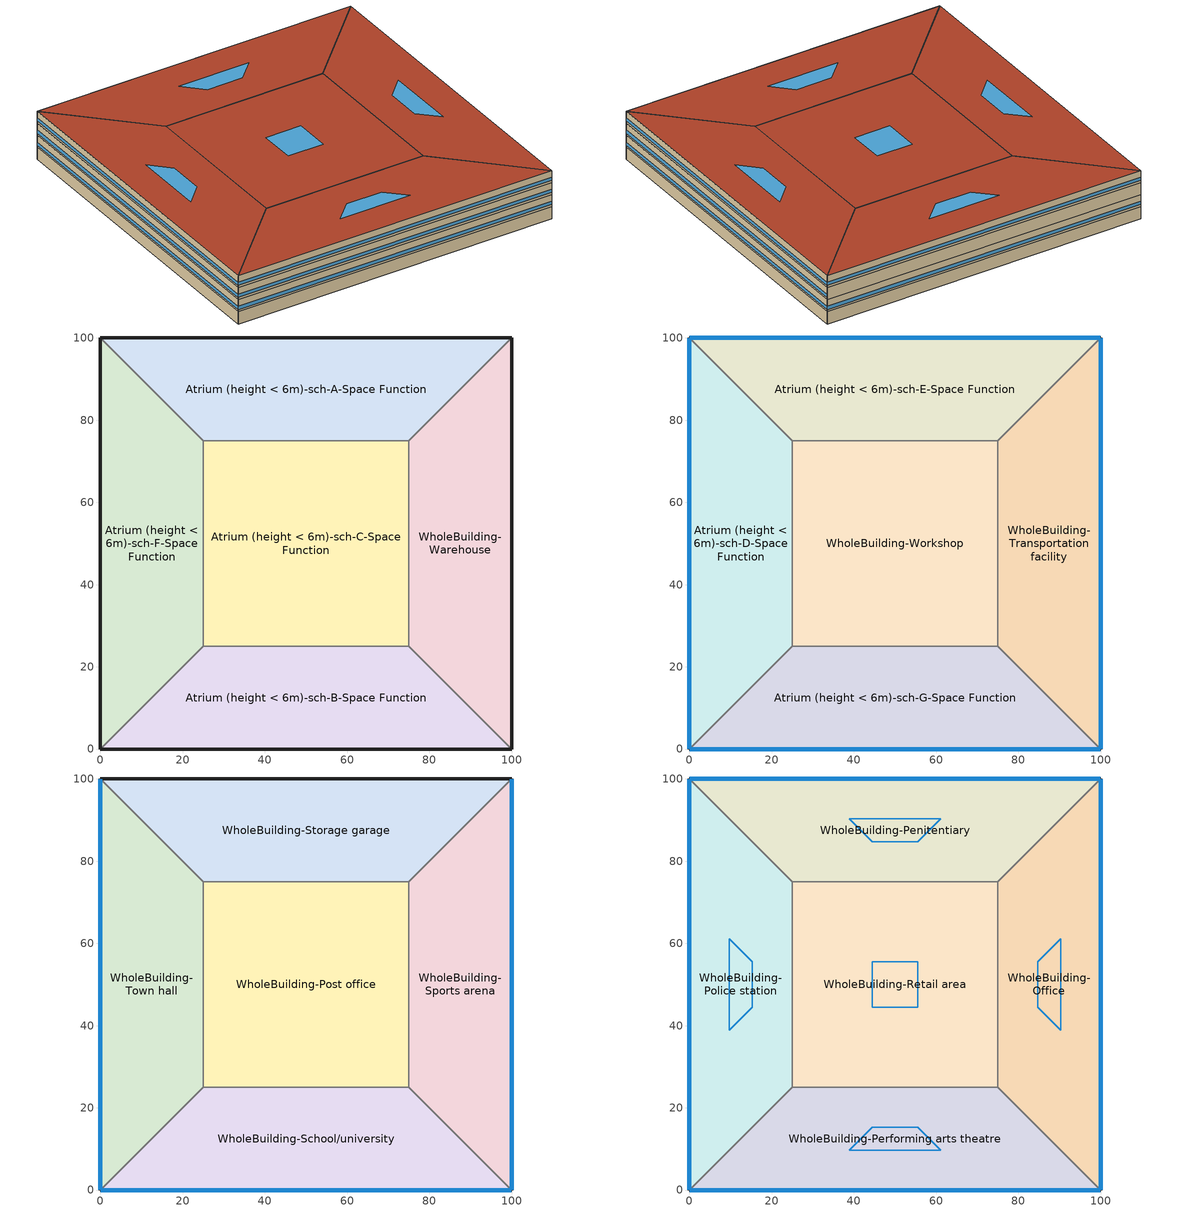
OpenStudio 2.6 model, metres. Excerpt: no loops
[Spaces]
Atrium (height < 6m)-sch-F-Space Function
 floor ground: 0,0 0,100 25,75 25,25 z0
 wall ground: 0,100 0,0 z0:3.8
 wall to Atrium (height < 6m)-sch-A-Space Function: 25,75 0,100 z0:3.8
 wall to Atrium (height < 6m)-sch-C-Space Function: 25,25 25,75 z0:3.8
 wall to Atrium (height < 6m)-sch-B-Space Function: 0,0 25,25 z0:3.8
Atrium (height < 6m)-sch-A-Space Function
 floor ground: 0,100 100,100 75,75 25,75 z0
 wall ground: 100,100 0,100 z0:3.8
 wall to WholeBuilding-Warehouse: 75,75 100,100 z0:3.8
 wall to Atrium (height < 6m)-sch-C-Space Function: 25,75 75,75 z0:3.8
WholeBuilding-Warehouse
 floor ground: 100,100 100,0 75,25 75,75 z0
 wall ground: 100,0 100,100 z0:3.8
 wall to Atrium (height < 6m)-sch-B-Space Function: 75,25 100,0 z0:3.8
 wall to Atrium (height < 6m)-sch-C-Space Function: 75,75 75,25 z0:3.8
Atrium (height < 6m)-sch-B-Space Function
 floor ground: 100,0 0,0 25,25 75,25 z0
 wall ground: 0,0 100,0 z0:3.8
 wall to Atrium (height < 6m)-sch-C-Space Function: 75,25 25,25 z0:3.8
Atrium (height < 6m)-sch-C-Space Function
 floor ground: 25,25 25,75 75,75 75,25 z0
Atrium (height < 6m)-sch-D-Space Function
 floor to Atrium (height < 6m)-sch-F-Space Function: 0,0 0,100 25,75 25,25 z3.8
 wall outside: 0,100 0,0 z3.8:7.6
 wall to Atrium (height < 6m)-sch-E-Space Function: 25,75 0,100 z3.8:7.6
 wall to WholeBuilding-Workshop: 25,25 25,75 z3.8:7.6
 wall to Atrium (height < 6m)-sch-G-Space Function: 0,0 25,25 z3.8:7.6
 window: 0,99.97 0,0.03 z4.56:5.51
Atrium (height < 6m)-sch-E-Space Function
 floor to Atrium (height < 6m)-sch-A-Space Function: 0,100 100,100 75,75 25,75 z3.8
 wall outside: 100,100 0,100 z3.8:7.6
 wall to WholeBuilding-Transportation facility: 75,75 100,100 z3.8:7.6
 wall to WholeBuilding-Workshop: 25,75 75,75 z3.8:7.6
 window: 99.97,100 0.03,100 z4.56:5.51
WholeBuilding-Transportation facility
 floor to WholeBuilding-Warehouse: 100,100 100,0 75,25 75,75 z3.8
 wall outside: 100,0 100,100 z3.8:7.6
 wall to Atrium (height < 6m)-sch-G-Space Function: 75,25 100,0 z3.8:7.6
 wall to WholeBuilding-Workshop: 75,75 75,25 z3.8:7.6
 window: 100,0.03 100,99.97 z4.56:5.51
Atrium (height < 6m)-sch-G-Space Function
 floor to Atrium (height < 6m)-sch-B-Space Function: 100,0 0,0 25,25 75,25 z3.8
 wall outside: 0,0 100,0 z3.8:7.6
 wall to WholeBuilding-Workshop: 75,25 25,25 z3.8:7.6
 window: 0.03,0 99.97,0 z4.56:5.51
WholeBuilding-Workshop
 floor to Atrium (height < 6m)-sch-C-Space Function: 25,25 25,75 75,75 75,25 z3.8
WholeBuilding-Town hall
 floor to Atrium (height < 6m)-sch-D-Space Function: 0,0 0,100 25,75 25,25 z7.6
 wall outside: 0,100 0,0 z7.6:11.4
 wall to WholeBuilding-Storage garage: 25,75 0,100 z7.6:11.4
 wall to WholeBuilding-Post office: 25,25 25,75 z7.6:11.4
 wall to WholeBuilding-School/university: 0,0 25,25 z7.6:11.4
 window: 0,99.97 0,0.03 z8.36:9.31
WholeBuilding-Storage garage
 floor to Atrium (height < 6m)-sch-E-Space Function: 0,100 100,100 75,75 25,75 z7.6
 wall outside: 100,100 0,100 z7.6:11.4
 wall to WholeBuilding-Sports arena: 75,75 100,100 z7.6:11.4
 wall to WholeBuilding-Post office: 25,75 75,75 z7.6:11.4
WholeBuilding-Sports arena
 floor to WholeBuilding-Transportation facility: 100,100 100,0 75,25 75,75 z7.6
 wall outside: 100,0 100,100 z7.6:11.4
 wall to WholeBuilding-School/university: 75,25 100,0 z7.6:11.4
 wall to WholeBuilding-Post office: 75,75 75,25 z7.6:11.4
 window: 100,0.03 100,99.97 z8.36:9.31
WholeBuilding-School/university
 floor to Atrium (height < 6m)-sch-G-Space Function: 100,0 0,0 25,25 75,25 z7.6
 wall outside: 0,0 100,0 z7.6:11.4
 wall to WholeBuilding-Post office: 75,25 25,25 z7.6:11.4
 window: 0.03,0 99.97,0 z8.36:9.31
WholeBuilding-Post office
 floor to WholeBuilding-Workshop: 25,25 25,75 75,75 75,25 z7.6
WholeBuilding-Police station
 floor to WholeBuilding-Town hall: 0,0 0,100 25,75 25,25 z11.4
 wall outside: 0,100 0,0 z11.4:15.2
 wall to WholeBuilding-Penitentiary: 25,75 0,100 z11.4:15.2
 wall to WholeBuilding-Retail area: 25,25 25,75 z11.4:15.2
 wall to WholeBuilding-Performing arts theatre: 0,0 25,25 z11.4:15.2
 window: 0,99.97 0,0.03 z12.16:13.11
 roof outside: 25,25 25,75 0,100 0,0 z15.2
 skylight: 15.3,44.41 15.3,55.59 9.7,61.18 9.7,38.82 z15.2
WholeBuilding-Penitentiary
 floor to WholeBuilding-Storage garage: 0,100 100,100 75,75 25,75 z11.4
 wall outside: 100,100 0,100 z11.4:15.2
 wall to WholeBuilding-Office: 75,75 100,100 z11.4:15.2
 wall to WholeBuilding-Retail area: 25,75 75,75 z11.4:15.2
 window: 99.97,100 0.03,100 z12.16:13.11
 roof outside: 25,75 75,75 100,100 0,100 z15.2
 skylight: 44.41,84.7 55.59,84.7 61.18,90.3 38.82,90.3 z15.2
WholeBuilding-Office
 floor to WholeBuilding-Sports arena: 100,100 100,0 75,25 75,75 z11.4
 wall outside: 100,0 100,100 z11.4:15.2
 wall to WholeBuilding-Performing arts theatre: 75,25 100,0 z11.4:15.2
 wall to WholeBuilding-Retail area: 75,75 75,25 z11.4:15.2
 window: 100,0.03 100,99.97 z12.16:13.11
 roof outside: 75,75 75,25 100,0 100,100 z15.2
 skylight: 84.7,55.59 84.7,44.41 90.3,38.82 90.3,61.18 z15.2
WholeBuilding-Performing arts theatre
 floor to WholeBuilding-School/university: 100,0 0,0 25,25 75,25 z11.4
 wall outside: 0,0 100,0 z11.4:15.2
 wall to WholeBuilding-Retail area: 75,25 25,25 z11.4:15.2
 window: 0.03,0 99.97,0 z12.16:13.11
 roof outside: 75,25 25,25 0,0 100,0 z15.2
 skylight: 55.59,15.3 44.41,15.3 38.82,9.7 61.18,9.7 z15.2
WholeBuilding-Retail area
 floor to WholeBuilding-Post office: 25,25 25,75 75,75 75,25 z11.4
 roof outside: 75,25 75,75 25,75 25,25 z15.2
 skylight: 55.59,44.41 55.59,55.59 44.41,55.59 44.41,44.41 z15.2
[Schedule:Ruleset]
Name | Default Day Schedule
Clothing Schedule | Clothing Schedule Default Winter Clothes
NECB-A-Occupancy | NECB-A-Occupancy Default
NECB-A-Occupancy-NECB-A-Lighting-0.0-0.0-0.0-Light Ruleset | NECB-A-Occupancy-NECB-A-Lighting-0.0-0.0-0.0-Light Default
NECB-A-Electric-Equipment | NECB-A-Electric-Equipment Default
NECB-H-Occupancy | NECB-H-Occupancy Default
NECB-H-Occupancy-NECB-H-Lighting-0.0-0.0-0.0-Light Ruleset | NECB-H-Occupancy-NECB-H-Lighting-0.0-0.0-0.0-Light Default
NECB-H-Electric-Equipment | NECB-H-Electric-Equipment Default
NECB-C-Occupancy | NECB-C-Occupancy Default
NECB-C-Occupancy-NECB-C-Lighting-0.0-0.0-0.0-Light Ruleset | NECB-C-Occupancy-NECB-C-Lighting-0.0-0.0-0.0-Light Default
NECB-C-Electric-Equipment | NECB-C-Electric-Equipment Default
NECB-D-Occupancy | NECB-D-Occupancy Default
NECB-D-Occupancy-NECB-D-Lighting-0.0-0.0-0.0-Light Ruleset | NECB-D-Occupancy-NECB-D-Lighting-0.0-0.0-0.0-Light Default
NECB-D-Electric-Equipment | NECB-D-Electric-Equipment Default
NECB-A-Lighting | NECB-A-Lighting Default
NECB-B-Occupancy | NECB-B-Occupancy Default
NECB-B-Lighting | NECB-B-Lighting Default
NECB-B-Electric-Equipment | NECB-B-Electric-Equipment Default
NECB-C-Lighting | NECB-C-Lighting Default
NECB-D-Lighting | NECB-D-Lighting Default
NECB-E-Occupancy | NECB-E-Occupancy Default
NECB-E-Lighting | NECB-E-Lighting Default
NECB-E-Electric-Equipment | NECB-E-Electric-Equipment Default
NECB-F-Occupancy | NECB-F-Occupancy Default
NECB-F-Lighting | NECB-F-Lighting Default
NECB-F-Electric-Equipment | NECB-F-Electric-Equipment Default
NECB-G-Occupancy | NECB-G-Occupancy Default
NECB-G-Lighting | NECB-G-Lighting Default
NECB-G-Electric-Equipment | NECB-G-Electric-Equipment Default
NECB-G-Thermostat Setpoint-Heating | NECB-G-Thermostat Setpoint-Heating Default
NECB-G-Thermostat Setpoint-Cooling | NECB-G-Thermostat Setpoint-Cooling Default
NECB-B-Occupancy-NECB-B-Lighting-0.0-0.0-0.0-Light Ruleset | NECB-B-Occupancy-NECB-B-Lighting-0.0-0.0-0.0-Light Default
NECB-K-Occupancy | NECB-K-Occupancy Default
NECB-K-Lighting | NECB-K-Lighting Default
NECB-K-Electric-Equipment | NECB-K-Electric-Equipment Default
NECB-H-Lighting | NECB-H-Lighting Default
[Schedule:Day]
Clothing Schedule Default Winter Clothes; Always On Default: 24, 0, 1
Clothing Schedule Summer Clothes: 24, 0, 0.5
Air Velocity Schedule Default; NECB-A-Electric-Equipment Sat Day; NECB-A-Electric-Equipment Sun|Hol Day: 24, 0, 0.2
Work Efficiency Schedule Default; NECB-A-Occupancy Sat Day; NECB-A-Occupancy Sun|Hol Day; NECB-D-Occupancy Sat Day; NECB-D-Occupancy Sun|Hol Day; NECB-E-Occupancy Sun|Hol Day; NECB-K-Electric-Equipment Default; NECB-K-Electric-Equipment Default|Wkdy Day; NECB-K-Electric-Equipment Sat Day; NECB-K-Electric-Equipment Sun|Hol Day: 24, 0, 0
NECB-A-Occupancy Default; NECB-A-Occupancy Default|Wkdy Day: 7, 0, 0, 8, 0, 0.1, 9, 0, 0.7, 12, 0, 0.9, 14, 0, 0.5, 17, 0, 0.9, 18, 0, 0.7, 19, 0, 0.3, 23, 0, 0.1, 24, 0, 0
NECB-Activity Default; NECB-Activity Winter Design Day; NECB-Activity Summer Design Day: 24, 0, 130
NECB-A-Occupancy-NECB-A-Lighting-0.0-0.0-0.0-Light Default; NECB-A-Occupancy-NECB-A-Lighting-0.0-0.0-0.0-Default|Wkdy-Light Day; NECB-A-Lighting Default; NECB-A-Lighting Default|Wkdy Day: 7, 0, 0.05, 8, 0, 0.3, 9, 0, 0.8, 17, 0, 0.9, 18, 0, 0.8, 19, 0, 0.5, 21, 0, 0.3, 23, 0, 0.1, 24, 0, 0.05
NECB-A-Occupancy-NECB-A-Lighting-0.0-0.0-0.0-Sat-Light Day; NECB-A-Occupancy-NECB-A-Lighting-0.0-0.0-0.0-Sun|Hol-Light Day; NECB-D-Occupancy-NECB-D-Lighting-0.0-0.0-0.0-Sat-Light Day; NECB-D-Occupancy-NECB-D-Lighting-0.0-0.0-0.0-Sun|Hol-Light Day; NECB-D-Electric-Equipment Sat Day; NECB-D-Electric-Equipment Sun|Hol Day; NECB-A-Lighting Sat Day; NECB-A-Lighting Sun|Hol Day; NECB-D-Lighting Sat Day; NECB-D-Lighting Sun|Hol Day; NECB-E-Lighting Sun|Hol Day; NECB-E-Electric-Equipment Sun|Hol Day: 24, 0, 0.05
NECB-A-Electric-Equipment Default; NECB-A-Electric-Equipment Default|Wkdy Day: 7, 0, 0.2, 8, 0, 0.3, 9, 0, 0.8, 18, 0, 0.9, 19, 0, 0.5, 21, 0, 0.3, 24, 0, 0.2
NECB-A-Thermostat Setpoint-Heating Default|Wkdy Day: 6, 0, 18, 7, 0, 20, 21, 0, 22, 24, 0, 18
NECB-A-Thermostat Setpoint-Heating Sat Day; NECB-A-Thermostat Setpoint-Heating Sun|Hol Day; NECB-D-Thermostat Setpoint-Heating Sat Day; NECB-D-Thermostat Setpoint-Heating Sun|Hol Day; NECB-E-Thermostat Setpoint-Heating Sun|Hol Day: 24, 0, 18
NECB-A-Thermostat Setpoint-Cooling Default|Wkdy Day: 6, 0, 35, 21, 0, 24, 24, 0, 35
NECB-A-Thermostat Setpoint-Cooling Sat Day; NECB-A-Thermostat Setpoint-Cooling Sun|Hol Day; NECB-D-Thermostat Setpoint-Cooling Sat Day; NECB-D-Thermostat Setpoint-Cooling Sun|Hol Day; NECB-E-Thermostat Setpoint-Cooling Sun|Hol Day; NECB-K-Thermostat Setpoint-Cooling Default|Wkdy Day; NECB-K-Thermostat Setpoint-Cooling Sat Day; NECB-K-Thermostat Setpoint-Cooling Sun|Hol Day: 24, 0, 35
NECB-H-Occupancy Default; NECB-H-Occupancy Default|Wkdy Day; NECB-H-Occupancy Sat Day; NECB-H-Occupancy Sun|Hol Day; NECB-H-Occupancy-NECB-H-Lighting-0.0-0.0-0.0-Light Default; NECB-H-Occupancy-NECB-H-Lighting-0.0-0.0-0.0-Default|Wkdy-Light Day; NECB-H-Occupancy-NECB-H-Lighting-0.0-0.0-0.0-Sat-Light Day; NECB-H-Occupancy-NECB-H-Lighting-0.0-0.0-0.0-Sun|Hol-Light Day; NECB-H-Electric-Equipment Default; NECB-H-Electric-Equipment Default|Wkdy Day; NECB-H-Electric-Equipment Sat Day; NECB-H-Electric-Equipment Sun|Hol Day; NECB-K-Lighting Default; NECB-K-Lighting Default|Wkdy Day; NECB-K-Lighting Sat Day; NECB-K-Lighting Sun|Hol Day; NECB-H-Lighting Default; NECB-H-Lighting Default|Wkdy Day; NECB-H-Lighting Sat Day; NECB-H-Lighting Sun|Hol Day: 24, 0, 0.9
NECB-H-Thermostat Setpoint-Heating Default|Wkdy Day; NECB-H-Thermostat Setpoint-Heating Sat Day; NECB-H-Thermostat Setpoint-Heating Sun|Hol Day; NECB-F-Thermostat Setpoint-Heating Default|Wkdy Day; NECB-F-Thermostat Setpoint-Heating Sat Day; NECB-F-Thermostat Setpoint-Heating Sun|Hol Day; NECB-G-Thermostat Setpoint-Heating Default; NECB-G-Thermostat Setpoint-Heating Default|Wkdy Day; NECB-G-Thermostat Setpoint-Heating Sat Day; NECB-G-Thermostat Setpoint-Heating Sun|Hol Day: 1, 0, 22, 7, 0, 18, 8, 0, 20, 24, 0, 22
NECB-H-Thermostat Setpoint-Cooling Default|Wkdy Day; NECB-H-Thermostat Setpoint-Cooling Sat Day; NECB-H-Thermostat Setpoint-Cooling Sun|Hol Day; NECB-F-Thermostat Setpoint-Cooling Default|Wkdy Day; NECB-F-Thermostat Setpoint-Cooling Sat Day; NECB-F-Thermostat Setpoint-Cooling Sun|Hol Day; NECB-G-Thermostat Setpoint-Cooling Default; NECB-G-Thermostat Setpoint-Cooling Default|Wkdy Day; NECB-G-Thermostat Setpoint-Cooling Sat Day; NECB-G-Thermostat Setpoint-Cooling Sun|Hol Day: 24, 0, 24
NECB-C-Occupancy Default; NECB-C-Occupancy Default|Wkdy Day: 8, 0, 0, 9, 0, 0.1, 10, 0, 0.2, 12, 0, 0.5, 16, 0, 0.7, 17, 0, 0.8, 18, 0, 0.7, 19, 0, 0.5, 21, 0, 0.3, 24, 0, 0
NECB-C-Occupancy Sat Day: 8, 0, 0, 9, 0, 0.1, 10, 0, 0.2, 11, 0, 0.5, 12, 0, 0.6, 13, 0, 0.8, 16, 0, 0.9, 17, 0, 0.8, 18, 0, 0.7, 19, 0, 0.5, 21, 0, 0.2, 24, 0, 0
NECB-C-Occupancy Sun|Hol Day: 8, 0, 0, 9, 0, 0.1, 10, 0, 0.2, 11, 0, 0.5, 12, 0, 0.6, 13, 0, 0.8, 16, 0, 0.9, 17, 0, 0.8, 18, 0, 0.7, 19, 0, 0.5, 24, 0, 0
NECB-C-Occupancy-NECB-C-Lighting-0.0-0.0-0.0-Light Default; NECB-C-Occupancy-NECB-C-Lighting-0.0-0.0-0.0-Default|Wkdy-Light Day; NECB-C-Occupancy-NECB-C-Lighting-0.0-0.0-0.0-Sat-Light Day; NECB-C-Electric-Equipment Default; NECB-C-Electric-Equipment Default|Wkdy Day; NECB-C-Electric-Equipment Sat Day; NECB-C-Lighting Default; NECB-C-Lighting Default|Wkdy Day; NECB-C-Lighting Sat Day: 8, 0, 0.05, 9, 0, 0.5, 19, 0, 0.9, 20, 0, 0.6, 21, 0, 0.5, 24, 0, 0.05
NECB-C-Occupancy-NECB-C-Lighting-0.0-0.0-0.0-Sun|Hol-Light Day; NECB-C-Electric-Equipment Sun|Hol Day; NECB-C-Lighting Sun|Hol Day: 8, 0, 0.05, 9, 0, 0.5, 19, 0, 0.9, 24, 0, 0.05
NECB-C-Thermostat Setpoint-Heating Default|Wkdy Day; NECB-C-Thermostat Setpoint-Heating Sat Day: 7, 0, 18, 8, 0, 20, 21, 0, 22, 24, 0, 18
NECB-C-Thermostat Setpoint-Heating Sun|Hol Day: 9, 0, 18, 10, 0, 20, 19, 0, 22, 24, 0, 18
NECB-C-Thermostat Setpoint-Cooling Default|Wkdy Day; NECB-C-Thermostat Setpoint-Cooling Sat Day: 7, 0, 35, 21, 0, 24, 24, 0, 35
NECB-C-Thermostat Setpoint-Cooling Sun|Hol Day; NECB-E-Thermostat Setpoint-Cooling Default|Wkdy Day: 7, 0, 35, 19, 0, 24, 24, 0, 35
NECB-D-Occupancy Default; NECB-D-Occupancy Default|Wkdy Day: 8, 0, 0, 9, 0, 0.1, 12, 0, 0.9, 16, 0, 0.8, 17, 0, 0.5, 18, 0, 0.2, 19, 0, 0.1, 22, 0, 0.3, 23, 0, 0.1, 24, 0, 0
NECB-D-Occupancy-NECB-D-Lighting-0.0-0.0-0.0-Light Default; NECB-D-Occupancy-NECB-D-Lighting-0.0-0.0-0.0-Default|Wkdy-Light Day; NECB-D-Electric-Equipment Default; NECB-D-Electric-Equipment Default|Wkdy Day; NECB-D-Lighting Default; NECB-D-Lighting Default|Wkdy Day: 8, 0, 0.05, 9, 0, 0.3, 16, 0, 0.9, 17, 0, 0.7, 19, 0, 0.5, 22, 0, 0.7, 23, 0, 0.3, 24, 0, 0.05
NECB-D-Thermostat Setpoint-Heating Default|Wkdy Day: 7, 0, 18, 8, 0, 20, 23, 0, 22, 24, 0, 18
NECB-D-Thermostat Setpoint-Cooling Default|Wkdy Day: 7, 0, 35, 23, 0, 24, 24, 0, 35
NECB-B-Occupancy Default; NECB-B-Occupancy Default|Wkdy Day: 1, 0, 0.3, 2, 0, 0.1, 9, 0, 0, 10, 0, 0.1, 11, 0, 0.2, 12, 0, 0.5, 13, 0, 0.9, 14, 0, 0.8, 15, 0, 0.5, 17, 0, 0.2, 18, 0, 0.3, 19, 0, 0.6, 22, 0, 0.9, 23, 0, 0.6, 24, 0, 0.4
NECB-B-Occupancy Sat Day: 1, 0, 0.5, 2, 0, 0.3, 9, 0, 0, 10, 0, 0.1, 11, 0, 0.2, 12, 0, 0.5, 13, 0, 0.9, 14, 0, 0.8, 15, 0, 0.5, 17, 0, 0.2, 18, 0, 0.3, 19, 0, 0.6, 22, 0, 0.9, 24, 0, 0.6
NECB-B-Occupancy Sun|Hol Day: 1, 0, 0.1, 2, 0, 0.3, 10, 0, 0, 11, 0, 0.1, 12, 0, 0.4, 14, 0, 0.5, 15, 0, 0.4, 18, 0, 0.2, 19, 0, 0.5, 21, 0, 0.7, 22, 0, 0.5, 23, 0, 0.3, 24, 0, 0.1
NECB-B-Lighting Default; NECB-B-Lighting Default|Wkdy Day; NECB-B-Lighting Sat Day; NECB-B-Electric-Equipment Default; NECB-B-Electric-Equipment Default|Wkdy Day; NECB-B-Electric-Equipment Sat Day; NECB-B-Occupancy-NECB-B-Lighting-0.0-0.0-0.0-Light Default; NECB-B-Occupancy-NECB-B-Lighting-0.0-0.0-0.0-Default|Wkdy-Light Day; NECB-B-Occupancy-NECB-B-Lighting-0.0-0.0-0.0-Sat-Light Day: 1, 0, 0.9, 2, 0, 0.5, 9, 0, 0.1, 10, 0, 0.5, 11, 0, 0.7, 24, 0, 0.9
NECB-B-Lighting Sun|Hol Day; NECB-B-Electric-Equipment Sun|Hol Day; NECB-B-Occupancy-NECB-B-Lighting-0.0-0.0-0.0-Sun|Hol-Light Day: 2, 0, 0.5, 10, 0, 0.1, 11, 0, 0.5, 23, 0, 0.9, 24, 0, 0.5
NECB-B-Thermostat Setpoint-Heating Default|Wkdy Day; NECB-B-Thermostat Setpoint-Heating Sat Day: 2, 0, 22, 8, 0, 18, 9, 0, 20, 24, 0, 22
NECB-B-Thermostat Setpoint-Heating Sun|Hol Day: 1, 0, 18, 2, 0, 22, 9, 0, 18, 10, 0, 20, 23, 0, 22, 24, 0, 18
NECB-B-Thermostat Setpoint-Cooling Default|Wkdy Day; NECB-B-Thermostat Setpoint-Cooling Sat Day: 1, 0, 24, 8, 0, 35, 24, 0, 24
NECB-B-Thermostat Setpoint-Cooling Sun|Hol Day: 9, 0, 35, 23, 0, 24, 24, 0, 35
NECB-E-Occupancy Default; NECB-E-Occupancy Default|Wkdy Day: 8, 0, 0, 9, 0, 0.2, 10, 0, 0.7, 14, 0, 0.9, 15, 0, 0.5, 16, 0, 0.9, 18, 0, 0.8, 19, 0, 0.2, 24, 0, 0
NECB-E-Occupancy Sat Day: 9, 0, 0, 13, 0, 0.2, 17, 0, 0.1, 24, 0, 0
NECB-E-Lighting Default; NECB-E-Lighting Default|Wkdy Day; NECB-E-Electric-Equipment Default; NECB-E-Electric-Equipment Default|Wkdy Day: 8, 0, 0.05, 9, 0, 0.4, 10, 0, 0.7, 18, 0, 0.9, 19, 0, 0.4, 24, 0, 0.05
NECB-E-Lighting Sat Day; NECB-E-Electric-Equipment Sat Day: 9, 0, 0.05, 10, 0, 0.5, 15, 0, 0.9, 16, 0, 0.7, 17, 0, 0.5, 24, 0, 0.05
NECB-E-Thermostat Setpoint-Heating Default|Wkdy Day: 7, 0, 18, 8, 0, 20, 19, 0, 22, 24, 0, 18
NECB-E-Thermostat Setpoint-Heating Sat Day: 8, 0, 18, 9, 0, 20, 17, 0, 22, 24, 0, 18
NECB-E-Thermostat Setpoint-Cooling Sat Day: 8, 0, 35, 17, 0, 24, 24, 0, 35
NECB-F-Occupancy Default; NECB-F-Occupancy Default|Wkdy Day; NECB-F-Occupancy Sat Day; NECB-F-Occupancy Sun|Hol Day: 7, 0, 0.63, 8, 0, 0.49, 10, 0, 0.28, 16, 0, 0.14, 17, 0, 0.21, 20, 0, 0.35, 22, 0, 0.49, 23, 0, 0.56, 24, 0, 0.63
NECB-F-Lighting Default; NECB-F-Lighting Default|Wkdy Day; NECB-F-Lighting Sat Day; NECB-F-Lighting Sun|Hol Day; NECB-F-Electric-Equipment Default; NECB-F-Electric-Equipment Default|Wkdy Day; NECB-F-Electric-Equipment Sat Day; NECB-F-Electric-Equipment Sun|Hol Day: 1, 0, 0.21, 3, 0, 0.14, 6, 0, 0.07, 7, 0, 0.14, 8, 0, 0.28, 9, 0, 0.35, 11, 0, 0.28, 12, 0, 0.21, 19, 0, 0.14, 20, 0, 0.42, 21, 0, 0.56, 22, 0, 0.63, 23, 0, 0.56, 24, 0, 0.42
NECB-G-Occupancy Default; NECB-G-Occupancy Default|Wkdy Day: 7, 0, 0.9, 8, 0, 0.7, 9, 0, 0.4, 17, 0, 0.3, 18, 0, 0.5, 24, 0, 0.9
NECB-G-Occupancy Sat Day; NECB-G-Occupancy Sun|Hol Day: 7, 0, 0.9, 8, 0, 0.7, 17, 0, 0.5, 18, 0, 0.7, 24, 0, 0.9
NECB-G-Lighting Default; NECB-G-Lighting Default|Wkdy Day; NECB-G-Lighting Sat Day; NECB-G-Lighting Sun|Hol Day: 1, 0, 0.3, 6, 0, 0, 7, 0, 0.2, 9, 0, 0.5, 19, 0, 0, 22, 0, 0.9, 23, 0, 0.8, 24, 0, 0.6
NECB-G-Electric-Equipment Default; NECB-G-Electric-Equipment Default|Wkdy Day; NECB-G-Electric-Equipment Sat Day; NECB-G-Electric-Equipment Sun|Hol Day: 1, 0, 0.3, 7, 0, 0.2, 9, 0, 0.8, 16, 0, 0.4, 17, 0, 0.5, 18, 0, 0.2, 20, 0, 0.9, 21, 0, 0.7, 24, 0, 0.5
NECB-K-Occupancy Default; NECB-K-Occupancy Default|Wkdy Day; NECB-K-Occupancy Sat Day; NECB-K-Occupancy Sun|Hol Day: 5, 0, 0, 6, 0, 0.1, 7, 0, 0.5, 8, 0, 0.9, 9, 0, 0.6, 16, 0, 0.2, 17, 0, 0.7, 18, 0, 0.9, 19, 0, 0.6, 20, 0, 0.2, 23, 0, 0.1, 24, 0, 0
NECB-K-Thermostat Setpoint-Heating Default|Wkdy Day; NECB-K-Thermostat Setpoint-Heating Sat Day; NECB-K-Thermostat Setpoint-Heating Sun|Hol Day: 24, 0, 5
[Schedule:Rule] Date Specification Type=DateRange; Start Day=1
Name | Schedule Ruleset | Rule Order | Day Schedule | Start Month | End Month | End Day | Apply Monday | Apply Tuesday | Apply Wednesday | Apply Thursday | Apply Friday | Apply Saturday | Apply Sunday
Schedule Rule 1 | Clothing Schedule | 0 | Clothing Schedule Summer Clothes | 5 | 9 | 30
Schedule Rule 2 | NECB-A-Occupancy | 2 | NECB-A-Occupancy Default|Wkdy Day | 1 | 12 | 31 | Yes | Yes | Yes | Yes | Yes
Schedule Rule 3 | NECB-A-Occupancy | 1 | NECB-A-Occupancy Sat Day | 1 | 12 | 31 |  |  |  |  |  | Yes
Schedule Rule 4 | NECB-A-Occupancy | 0 | NECB-A-Occupancy Sun|Hol Day | 1 | 12 | 31 |  |  |  |  |  |  | Yes
Schedule Rule 5 | NECB-A-Occupancy-NECB-A-Lighting-0.0-0.0-0.0-Light Ruleset | 2 | NECB-A-Occupancy-NECB-A-Lighting-0.0-0.0-0.0-Default|Wkdy-Light Day | 1 | 12 | 31 | Yes | Yes | Yes | Yes | Yes
Schedule Rule 6 | NECB-A-Occupancy-NECB-A-Lighting-0.0-0.0-0.0-Light Ruleset | 1 | NECB-A-Occupancy-NECB-A-Lighting-0.0-0.0-0.0-Sat-Light Day | 1 | 12 | 31 |  |  |  |  |  | Yes
Schedule Rule 7 | NECB-A-Occupancy-NECB-A-Lighting-0.0-0.0-0.0-Light Ruleset | 0 | NECB-A-Occupancy-NECB-A-Lighting-0.0-0.0-0.0-Sun|Hol-Light Day | 1 | 12 | 31 |  |  |  |  |  |  | Yes
Schedule Rule 8 | NECB-A-Electric-Equipment | 2 | NECB-A-Electric-Equipment Default|Wkdy Day | 1 | 12 | 31 | Yes | Yes | Yes | Yes | Yes
Schedule Rule 9 | NECB-A-Electric-Equipment | 1 | NECB-A-Electric-Equipment Sat Day | 1 | 12 | 31 |  |  |  |  |  | Yes
Schedule Rule 10 | NECB-A-Electric-Equipment | 0 | NECB-A-Electric-Equipment Sun|Hol Day | 1 | 12 | 31 |  |  |  |  |  |  | Yes
Schedule Rule 17 | NECB-H-Occupancy | 2 | NECB-H-Occupancy Default|Wkdy Day | 1 | 12 | 31 | Yes | Yes | Yes | Yes | Yes
Schedule Rule 18 | NECB-H-Occupancy | 1 | NECB-H-Occupancy Sat Day | 1 | 12 | 31 |  |  |  |  |  | Yes
Schedule Rule 19 | NECB-H-Occupancy | 0 | NECB-H-Occupancy Sun|Hol Day | 1 | 12 | 31 |  |  |  |  |  |  | Yes
Schedule Rule 20 | NECB-H-Occupancy-NECB-H-Lighting-0.0-0.0-0.0-Light Ruleset | 2 | NECB-H-Occupancy-NECB-H-Lighting-0.0-0.0-0.0-Default|Wkdy-Light Day | 1 | 12 | 31 | Yes | Yes | Yes | Yes | Yes
Schedule Rule 21 | NECB-H-Occupancy-NECB-H-Lighting-0.0-0.0-0.0-Light Ruleset | 1 | NECB-H-Occupancy-NECB-H-Lighting-0.0-0.0-0.0-Sat-Light Day | 1 | 12 | 31 |  |  |  |  |  | Yes
Schedule Rule 22 | NECB-H-Occupancy-NECB-H-Lighting-0.0-0.0-0.0-Light Ruleset | 0 | NECB-H-Occupancy-NECB-H-Lighting-0.0-0.0-0.0-Sun|Hol-Light Day | 1 | 12 | 31 |  |  |  |  |  |  | Yes
Schedule Rule 23 | NECB-H-Electric-Equipment | 2 | NECB-H-Electric-Equipment Default|Wkdy Day | 1 | 12 | 31 | Yes | Yes | Yes | Yes | Yes
Schedule Rule 24 | NECB-H-Electric-Equipment | 1 | NECB-H-Electric-Equipment Sat Day | 1 | 12 | 31 |  |  |  |  |  | Yes
Schedule Rule 25 | NECB-H-Electric-Equipment | 0 | NECB-H-Electric-Equipment Sun|Hol Day | 1 | 12 | 31 |  |  |  |  |  |  | Yes
Schedule Rule 32 | NECB-C-Occupancy | 2 | NECB-C-Occupancy Default|Wkdy Day | 1 | 12 | 31 | Yes | Yes | Yes | Yes | Yes
Schedule Rule 33 | NECB-C-Occupancy | 1 | NECB-C-Occupancy Sat Day | 1 | 12 | 31 |  |  |  |  |  | Yes
Schedule Rule 34 | NECB-C-Occupancy | 0 | NECB-C-Occupancy Sun|Hol Day | 1 | 12 | 31 |  |  |  |  |  |  | Yes
Schedule Rule 35 | NECB-C-Occupancy-NECB-C-Lighting-0.0-0.0-0.0-Light Ruleset | 2 | NECB-C-Occupancy-NECB-C-Lighting-0.0-0.0-0.0-Default|Wkdy-Light Day | 1 | 12 | 31 | Yes | Yes | Yes | Yes | Yes
Schedule Rule 36 | NECB-C-Occupancy-NECB-C-Lighting-0.0-0.0-0.0-Light Ruleset | 1 | NECB-C-Occupancy-NECB-C-Lighting-0.0-0.0-0.0-Sat-Light Day | 1 | 12 | 31 |  |  |  |  |  | Yes
Schedule Rule 37 | NECB-C-Occupancy-NECB-C-Lighting-0.0-0.0-0.0-Light Ruleset | 0 | NECB-C-Occupancy-NECB-C-Lighting-0.0-0.0-0.0-Sun|Hol-Light Day | 1 | 12 | 31 |  |  |  |  |  |  | Yes
Schedule Rule 38 | NECB-C-Electric-Equipment | 2 | NECB-C-Electric-Equipment Default|Wkdy Day | 1 | 12 | 31 | Yes | Yes | Yes | Yes | Yes
Schedule Rule 39 | NECB-C-Electric-Equipment | 1 | NECB-C-Electric-Equipment Sat Day | 1 | 12 | 31 |  |  |  |  |  | Yes
Schedule Rule 40 | NECB-C-Electric-Equipment | 0 | NECB-C-Electric-Equipment Sun|Hol Day | 1 | 12 | 31 |  |  |  |  |  |  | Yes
Schedule Rule 47 | NECB-D-Occupancy | 2 | NECB-D-Occupancy Default|Wkdy Day | 1 | 12 | 31 | Yes | Yes | Yes | Yes | Yes
Schedule Rule 48 | NECB-D-Occupancy | 1 | NECB-D-Occupancy Sat Day | 1 | 12 | 31 |  |  |  |  |  | Yes
Schedule Rule 49 | NECB-D-Occupancy | 0 | NECB-D-Occupancy Sun|Hol Day | 1 | 12 | 31 |  |  |  |  |  |  | Yes
Schedule Rule 50 | NECB-D-Occupancy-NECB-D-Lighting-0.0-0.0-0.0-Light Ruleset | 2 | NECB-D-Occupancy-NECB-D-Lighting-0.0-0.0-0.0-Default|Wkdy-Light Day | 1 | 12 | 31 | Yes | Yes | Yes | Yes | Yes
Schedule Rule 51 | NECB-D-Occupancy-NECB-D-Lighting-0.0-0.0-0.0-Light Ruleset | 1 | NECB-D-Occupancy-NECB-D-Lighting-0.0-0.0-0.0-Sat-Light Day | 1 | 12 | 31 |  |  |  |  |  | Yes
Schedule Rule 52 | NECB-D-Occupancy-NECB-D-Lighting-0.0-0.0-0.0-Light Ruleset | 0 | NECB-D-Occupancy-NECB-D-Lighting-0.0-0.0-0.0-Sun|Hol-Light Day | 1 | 12 | 31 |  |  |  |  |  |  | Yes
Schedule Rule 53 | NECB-D-Electric-Equipment | 2 | NECB-D-Electric-Equipment Default|Wkdy Day | 1 | 12 | 31 | Yes | Yes | Yes | Yes | Yes
Schedule Rule 54 | NECB-D-Electric-Equipment | 1 | NECB-D-Electric-Equipment Sat Day | 1 | 12 | 31 |  |  |  |  |  | Yes
Schedule Rule 55 | NECB-D-Electric-Equipment | 0 | NECB-D-Electric-Equipment Sun|Hol Day | 1 | 12 | 31 |  |  |  |  |  |  | Yes
Schedule Rule 62 | NECB-A-Lighting | 2 | NECB-A-Lighting Default|Wkdy Day | 1 | 12 | 31 | Yes | Yes | Yes | Yes | Yes
Schedule Rule 63 | NECB-A-Lighting | 1 | NECB-A-Lighting Sat Day | 1 | 12 | 31 |  |  |  |  |  | Yes
Schedule Rule 64 | NECB-A-Lighting | 0 | NECB-A-Lighting Sun|Hol Day | 1 | 12 | 31 |  |  |  |  |  |  | Yes
Schedule Rule 65 | NECB-B-Occupancy | 2 | NECB-B-Occupancy Default|Wkdy Day | 1 | 12 | 31 | Yes | Yes | Yes | Yes | Yes
Schedule Rule 66 | NECB-B-Occupancy | 1 | NECB-B-Occupancy Sat Day | 1 | 12 | 31 |  |  |  |  |  | Yes
Schedule Rule 67 | NECB-B-Occupancy | 0 | NECB-B-Occupancy Sun|Hol Day | 1 | 12 | 31 |  |  |  |  |  |  | Yes
Schedule Rule 68 | NECB-B-Lighting | 2 | NECB-B-Lighting Default|Wkdy Day | 1 | 12 | 31 | Yes | Yes | Yes | Yes | Yes
Schedule Rule 69 | NECB-B-Lighting | 1 | NECB-B-Lighting Sat Day | 1 | 12 | 31 |  |  |  |  |  | Yes
Schedule Rule 70 | NECB-B-Lighting | 0 | NECB-B-Lighting Sun|Hol Day | 1 | 12 | 31 |  |  |  |  |  |  | Yes
Schedule Rule 71 | NECB-B-Electric-Equipment | 2 | NECB-B-Electric-Equipment Default|Wkdy Day | 1 | 12 | 31 | Yes | Yes | Yes | Yes | Yes
Schedule Rule 72 | NECB-B-Electric-Equipment | 1 | NECB-B-Electric-Equipment Sat Day | 1 | 12 | 31 |  |  |  |  |  | Yes
Schedule Rule 73 | NECB-B-Electric-Equipment | 0 | NECB-B-Electric-Equipment Sun|Hol Day | 1 | 12 | 31 |  |  |  |  |  |  | Yes
Schedule Rule 80 | NECB-C-Lighting | 2 | NECB-C-Lighting Default|Wkdy Day | 1 | 12 | 31 | Yes | Yes | Yes | Yes | Yes
Schedule Rule 81 | NECB-C-Lighting | 1 | NECB-C-Lighting Sat Day | 1 | 12 | 31 |  |  |  |  |  | Yes
Schedule Rule 82 | NECB-C-Lighting | 0 | NECB-C-Lighting Sun|Hol Day | 1 | 12 | 31 |  |  |  |  |  |  | Yes
Schedule Rule 83 | NECB-D-Lighting | 2 | NECB-D-Lighting Default|Wkdy Day | 1 | 12 | 31 | Yes | Yes | Yes | Yes | Yes
Schedule Rule 84 | NECB-D-Lighting | 1 | NECB-D-Lighting Sat Day | 1 | 12 | 31 |  |  |  |  |  | Yes
Schedule Rule 85 | NECB-D-Lighting | 0 | NECB-D-Lighting Sun|Hol Day | 1 | 12 | 31 |  |  |  |  |  |  | Yes
Schedule Rule 86 | NECB-E-Occupancy | 2 | NECB-E-Occupancy Default|Wkdy Day | 1 | 12 | 31 | Yes | Yes | Yes | Yes | Yes
Schedule Rule 87 | NECB-E-Occupancy | 1 | NECB-E-Occupancy Sat Day | 1 | 12 | 31 |  |  |  |  |  | Yes
Schedule Rule 88 | NECB-E-Occupancy | 0 | NECB-E-Occupancy Sun|Hol Day | 1 | 12 | 31 |  |  |  |  |  |  | Yes
Schedule Rule 89 | NECB-E-Lighting | 2 | NECB-E-Lighting Default|Wkdy Day | 1 | 12 | 31 | Yes | Yes | Yes | Yes | Yes
Schedule Rule 90 | NECB-E-Lighting | 1 | NECB-E-Lighting Sat Day | 1 | 12 | 31 |  |  |  |  |  | Yes
Schedule Rule 91 | NECB-E-Lighting | 0 | NECB-E-Lighting Sun|Hol Day | 1 | 12 | 31 |  |  |  |  |  |  | Yes
Schedule Rule 92 | NECB-E-Electric-Equipment | 2 | NECB-E-Electric-Equipment Default|Wkdy Day | 1 | 12 | 31 | Yes | Yes | Yes | Yes | Yes
Schedule Rule 93 | NECB-E-Electric-Equipment | 1 | NECB-E-Electric-Equipment Sat Day | 1 | 12 | 31 |  |  |  |  |  | Yes
Schedule Rule 94 | NECB-E-Electric-Equipment | 0 | NECB-E-Electric-Equipment Sun|Hol Day | 1 | 12 | 31 |  |  |  |  |  |  | Yes
Schedule Rule 101 | NECB-F-Occupancy | 2 | NECB-F-Occupancy Default|Wkdy Day | 1 | 12 | 31 | Yes | Yes | Yes | Yes | Yes
Schedule Rule 102 | NECB-F-Occupancy | 1 | NECB-F-Occupancy Sat Day | 1 | 12 | 31 |  |  |  |  |  | Yes
Schedule Rule 103 | NECB-F-Occupancy | 0 | NECB-F-Occupancy Sun|Hol Day | 1 | 12 | 31 |  |  |  |  |  |  | Yes
Schedule Rule 104 | NECB-F-Lighting | 2 | NECB-F-Lighting Default|Wkdy Day | 1 | 12 | 31 | Yes | Yes | Yes | Yes | Yes
Schedule Rule 105 | NECB-F-Lighting | 1 | NECB-F-Lighting Sat Day | 1 | 12 | 31 |  |  |  |  |  | Yes
Schedule Rule 106 | NECB-F-Lighting | 0 | NECB-F-Lighting Sun|Hol Day | 1 | 12 | 31 |  |  |  |  |  |  | Yes
Schedule Rule 107 | NECB-F-Electric-Equipment | 2 | NECB-F-Electric-Equipment Default|Wkdy Day | 1 | 12 | 31 | Yes | Yes | Yes | Yes | Yes
Schedule Rule 108 | NECB-F-Electric-Equipment | 1 | NECB-F-Electric-Equipment Sat Day | 1 | 12 | 31 |  |  |  |  |  | Yes
Schedule Rule 109 | NECB-F-Electric-Equipment | 0 | NECB-F-Electric-Equipment Sun|Hol Day | 1 | 12 | 31 |  |  |  |  |  |  | Yes
Schedule Rule 116 | NECB-G-Occupancy | 2 | NECB-G-Occupancy Default|Wkdy Day | 1 | 12 | 31 | Yes | Yes | Yes | Yes | Yes
Schedule Rule 117 | NECB-G-Occupancy | 1 | NECB-G-Occupancy Sat Day | 1 | 12 | 31 |  |  |  |  |  | Yes
Schedule Rule 118 | NECB-G-Occupancy | 0 | NECB-G-Occupancy Sun|Hol Day | 1 | 12 | 31 |  |  |  |  |  |  | Yes
Schedule Rule 119 | NECB-G-Lighting | 2 | NECB-G-Lighting Default|Wkdy Day | 1 | 12 | 31 | Yes | Yes | Yes | Yes | Yes
Schedule Rule 120 | NECB-G-Lighting | 1 | NECB-G-Lighting Sat Day | 1 | 12 | 31 |  |  |  |  |  | Yes
Schedule Rule 121 | NECB-G-Lighting | 0 | NECB-G-Lighting Sun|Hol Day | 1 | 12 | 31 |  |  |  |  |  |  | Yes
Schedule Rule 122 | NECB-G-Electric-Equipment | 2 | NECB-G-Electric-Equipment Default|Wkdy Day | 1 | 12 | 31 | Yes | Yes | Yes | Yes | Yes
Schedule Rule 123 | NECB-G-Electric-Equipment | 1 | NECB-G-Electric-Equipment Sat Day | 1 | 12 | 31 |  |  |  |  |  | Yes
Schedule Rule 124 | NECB-G-Electric-Equipment | 0 | NECB-G-Electric-Equipment Sun|Hol Day | 1 | 12 | 31 |  |  |  |  |  |  | Yes
Schedule Rule 125 | NECB-G-Thermostat Setpoint-Heating | 2 | NECB-G-Thermostat Setpoint-Heating Default|Wkdy Day | 1 | 12 | 31 | Yes | Yes | Yes | Yes | Yes
Schedule Rule 126 | NECB-G-Thermostat Setpoint-Heating | 1 | NECB-G-Thermostat Setpoint-Heating Sat Day | 1 | 12 | 31 |  |  |  |  |  | Yes
Schedule Rule 127 | NECB-G-Thermostat Setpoint-Heating | 0 | NECB-G-Thermostat Setpoint-Heating Sun|Hol Day | 1 | 12 | 31 |  |  |  |  |  |  | Yes
Schedule Rule 128 | NECB-G-Thermostat Setpoint-Cooling | 2 | NECB-G-Thermostat Setpoint-Cooling Default|Wkdy Day | 1 | 12 | 31 | Yes | Yes | Yes | Yes | Yes
Schedule Rule 129 | NECB-G-Thermostat Setpoint-Cooling | 1 | NECB-G-Thermostat Setpoint-Cooling Sat Day | 1 | 12 | 31 |  |  |  |  |  | Yes
Schedule Rule 130 | NECB-G-Thermostat Setpoint-Cooling | 0 | NECB-G-Thermostat Setpoint-Cooling Sun|Hol Day | 1 | 12 | 31 |  |  |  |  |  |  | Yes
Schedule Rule 131 | NECB-B-Occupancy-NECB-B-Lighting-0.0-0.0-0.0-Light Ruleset | 2 | NECB-B-Occupancy-NECB-B-Lighting-0.0-0.0-0.0-Default|Wkdy-Light Day | 1 | 12 | 31 | Yes | Yes | Yes | Yes | Yes
Schedule Rule 132 | NECB-B-Occupancy-NECB-B-Lighting-0.0-0.0-0.0-Light Ruleset | 1 | NECB-B-Occupancy-NECB-B-Lighting-0.0-0.0-0.0-Sat-Light Day | 1 | 12 | 31 |  |  |  |  |  | Yes
Schedule Rule 133 | NECB-B-Occupancy-NECB-B-Lighting-0.0-0.0-0.0-Light Ruleset | 0 | NECB-B-Occupancy-NECB-B-Lighting-0.0-0.0-0.0-Sun|Hol-Light Day | 1 | 12 | 31 |  |  |  |  |  |  | Yes
Schedule Rule 134 | NECB-K-Occupancy | 2 | NECB-K-Occupancy Default|Wkdy Day | 1 | 12 | 31 | Yes | Yes | Yes | Yes | Yes
Schedule Rule 135 | NECB-K-Occupancy | 1 | NECB-K-Occupancy Sat Day | 1 | 12 | 31 |  |  |  |  |  | Yes
Schedule Rule 136 | NECB-K-Occupancy | 0 | NECB-K-Occupancy Sun|Hol Day | 1 | 12 | 31 |  |  |  |  |  |  | Yes
Schedule Rule 137 | NECB-K-Lighting | 2 | NECB-K-Lighting Default|Wkdy Day | 1 | 12 | 31 | Yes | Yes | Yes | Yes | Yes
Schedule Rule 138 | NECB-K-Lighting | 1 | NECB-K-Lighting Sat Day | 1 | 12 | 31 |  |  |  |  |  | Yes
Schedule Rule 139 | NECB-K-Lighting | 0 | NECB-K-Lighting Sun|Hol Day | 1 | 12 | 31 |  |  |  |  |  |  | Yes
Schedule Rule 140 | NECB-K-Electric-Equipment | 2 | NECB-K-Electric-Equipment Default|Wkdy Day | 1 | 12 | 31 | Yes | Yes | Yes | Yes | Yes
Schedule Rule 141 | NECB-K-Electric-Equipment | 1 | NECB-K-Electric-Equipment Sat Day | 1 | 12 | 31 |  |  |  |  |  | Yes
Schedule Rule 142 | NECB-K-Electric-Equipment | 0 | NECB-K-Electric-Equipment Sun|Hol Day | 1 | 12 | 31 |  |  |  |  |  |  | Yes
Schedule Rule 149 | NECB-H-Lighting | 2 | NECB-H-Lighting Default|Wkdy Day | 1 | 12 | 31 | Yes | Yes | Yes | Yes | Yes
Schedule Rule 150 | NECB-H-Lighting | 1 | NECB-H-Lighting Sat Day | 1 | 12 | 31 |  |  |  |  |  | Yes
Schedule Rule 151 | NECB-H-Lighting | 0 | NECB-H-Lighting Sun|Hol Day | 1 | 12 | 31 |  |  |  |  |  |  | Yes
